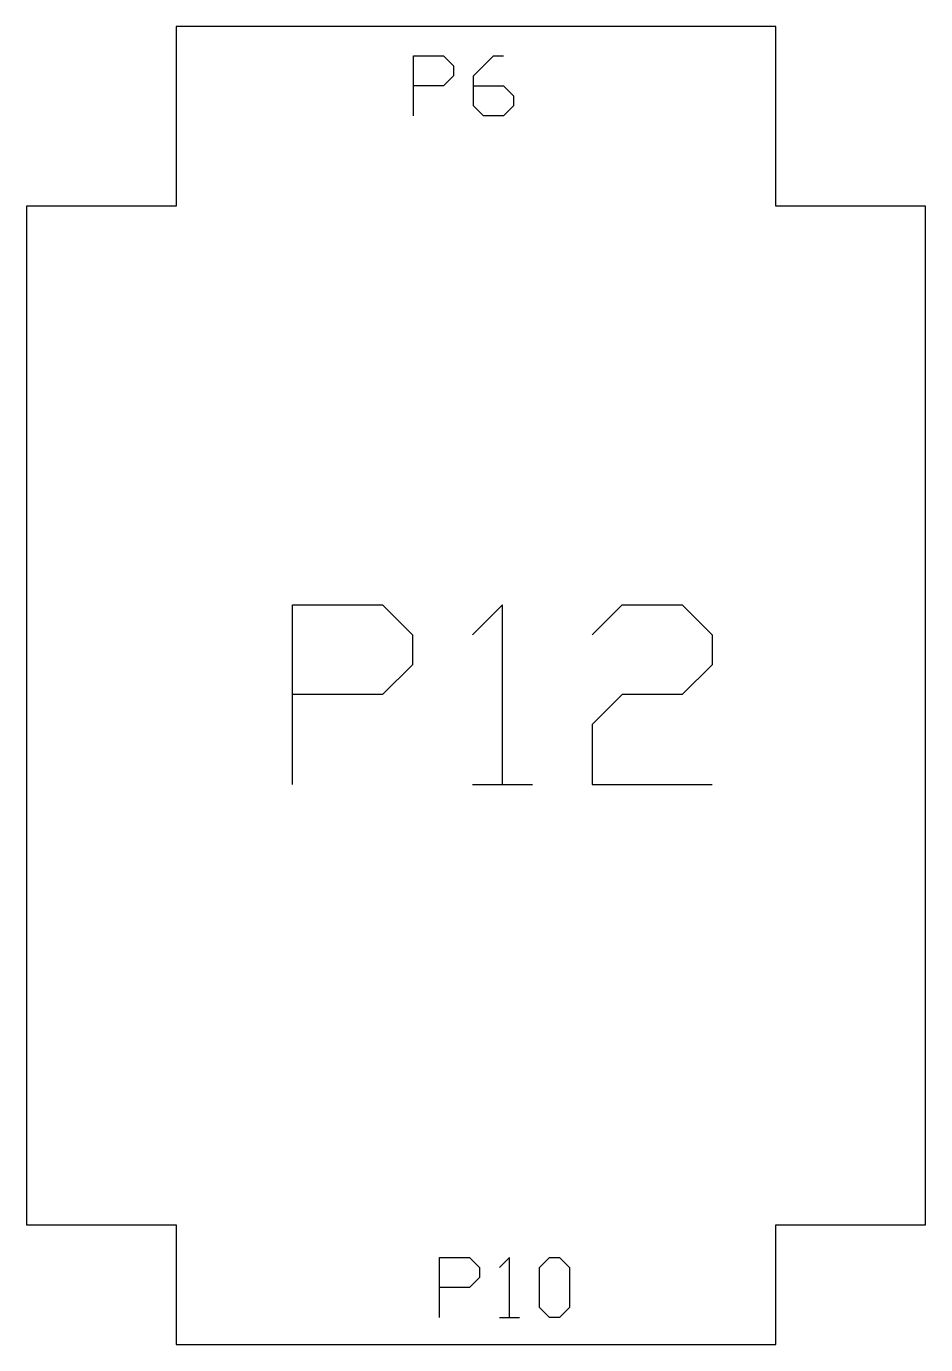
# Model space of a CAD drawing. Extents: x 7.6 to 37.6, y 8.6 to 52.6.
import ezdxf

# ---------------------------------------------------------------- set-up
doc = ezdxf.new("R2010")
doc.units = 0
doc.header["$MEASUREMENT"] = 0

msp = doc.modelspace()

# ---------------------------------------------------------------- linework, layer by layer
for p, q in [((32.631, 52.574), (12.631, 52.574)), ((12.631, 52.574), (12.631, 46.574)), ((32.631, 46.574), (32.631, 52.574)), ((12.631, 46.574), (7.631, 46.574)), ((7.631, 46.574), (7.631, 12.574)), ((37.631, 46.574), (32.631, 46.574)), ((37.631, 12.574), (37.631, 46.574)), ((7.631, 12.574), (12.631, 12.574)), ((12.631, 12.574), (12.631, 8.574)), ((32.631, 12.574), (37.631, 12.574)), ((32.631, 8.574), (32.631, 12.574)), ((12.631, 8.574), (32.631, 8.574))]:
    msp.add_line(p, q)
at = {"color": 1, "linetype": 'Continuous'}
for p, q in [((22.512, 27.268), (24.512, 27.268)), ((23.418, 9.481), (24.084, 9.481))]:
    msp.add_line(p, q, dxfattribs=at)
for points in [[(20.548, 49.59), (20.548, 51.59), (21.548, 51.59), (21.882, 51.256), (21.882, 50.923), (21.548, 50.59), (20.548, 50.59)], [(22.548, 50.59), (23.548, 50.59), (23.882, 50.256), (23.882, 49.923), (23.548, 49.59), (22.882, 49.59), (22.548, 49.923), (22.548, 50.923), (23.215, 51.59), (23.548, 51.59)], [(16.512, 27.268), (16.512, 33.268), (19.512, 33.268), (20.512, 32.268), (20.512, 31.268), (19.512, 30.268), (16.512, 30.268)], [(23.512, 27.268), (23.512, 33.268), (22.512, 32.268)], [(26.512, 32.268), (27.512, 33.268), (29.512, 33.268), (30.512, 32.268), (30.512, 31.268), (29.512, 30.268), (27.512, 30.268), (26.512, 29.268), (26.512, 27.268), (30.512, 27.268)], [(21.418, 9.481), (21.418, 11.481), (22.418, 11.481), (22.751, 11.148), (22.751, 10.815), (22.418, 10.481), (21.418, 10.481)], [(23.751, 9.481), (23.751, 11.481), (23.418, 11.148)]]:
    msp.add_lwpolyline(points, dxfattribs=at)
msp.add_lwpolyline([(25.084, 9.481), (24.751, 9.815), (24.751, 11.148), (25.084, 11.481), (25.418, 11.481), (25.751, 11.148), (25.751, 9.815), (25.418, 9.481)], close=True, dxfattribs=at)

doc.saveas('drawing.dxf')
